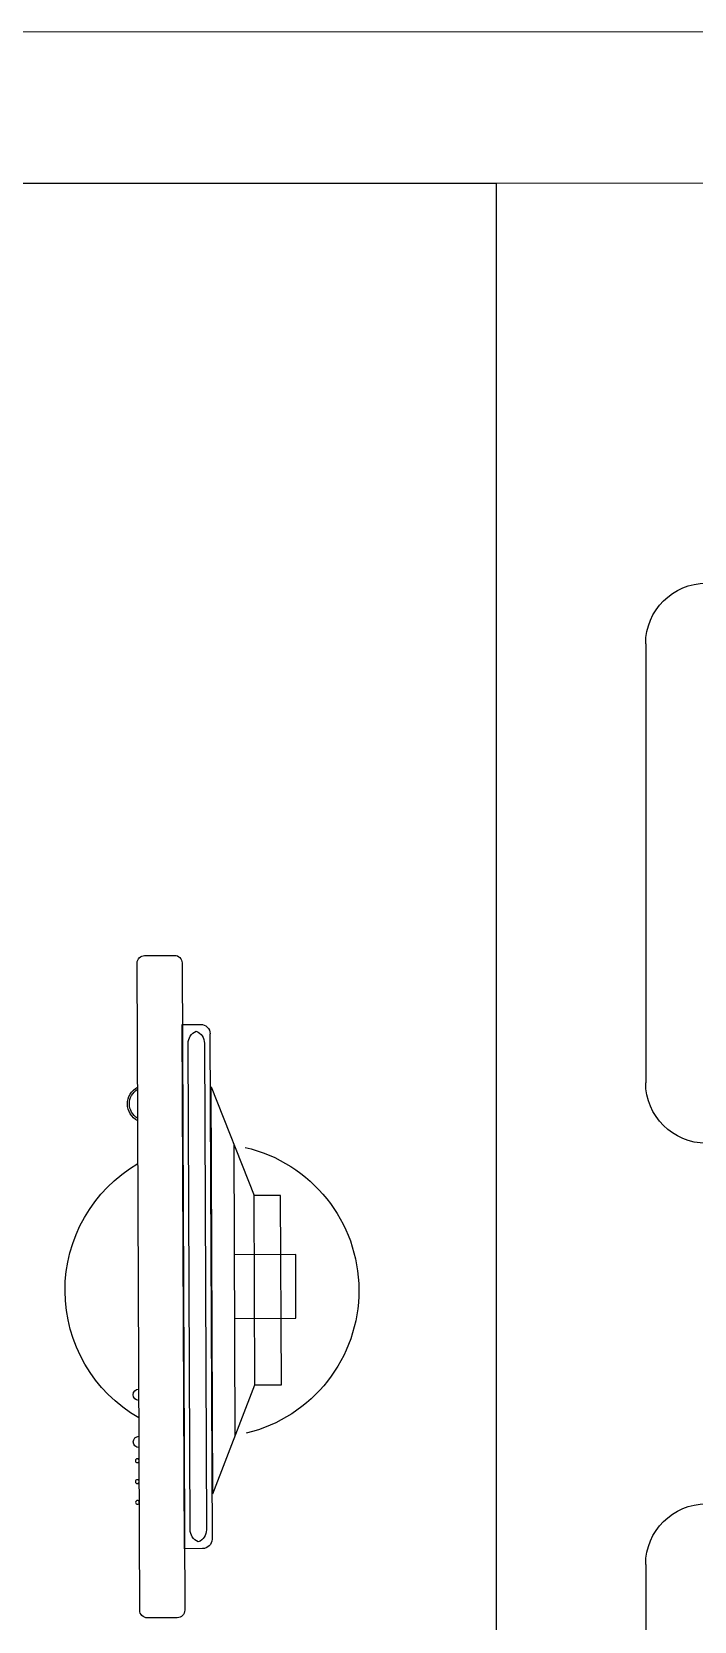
# Model space of a CAD drawing. Header units: metres. Extents: x -22 to 564, y 0 to 143.
# Drawn here: x 329.002 to 329.439, y 47.025 to 48.075 of the extents above; entities that cross this region are included whole.
import ezdxf

# ---------------------------------------------------------------- set-up
doc = ezdxf.new("R2010")
doc.units = ezdxf.units.M
doc.layers.add('XREF 3N NEURO-ONCOLOGIA$0$MOBILIARIO', color=161, linetype='Continuous')
doc.layers.add('XREF 3N NEURO-ONCOLOGIA$0$MUROS DE TABLAROCA', color=150, linetype='Continuous', lineweight=13)

# ---------------------------------------------------------------- blocks, each defined once
blk = doc.blocks.new('XREF 3N NEURO-ONCOLOGIA$0$XR-00$0$modulo escritorio oficina')
at = {"layer": 'XREF 3N NEURO-ONCOLOGIA$0$MOBILIARIO', "linetype": 'Continuous', "ltscale": 0.01}
for p, q in [((123.9688, 262.734), (123.6788, 262.734)), ((124.577, 262.734), (124.287, 262.734))]:
    blk.add_line(p, q, dxfattribs=at)
at = {"layer": 'XREF 3N NEURO-ONCOLOGIA$0$MOBILIARIO'}
for p, q in [((124.8813, 262.6352), (123.3813, 262.6352)), ((124.8813, 260.9852), (124.8813, 262.6352))]:
    blk.add_line(p, q, dxfattribs=at)
at = {"layer": 'XREF 3N NEURO-ONCOLOGIA$0$MOBILIARIO', "linetype": 'ByBlock', "lineweight": -2}
for p, q in [((124.1312, 262.4628), (124.1314, 262.5031)), ((124.1314, 262.5031), (124.1736, 262.503)), ((124.1736, 262.503), (124.1734, 262.4626)), ((124.0874, 262.476), (124.0875, 262.4935)), ((124.0875, 262.4935), (124.2125, 262.493)), ((124.2125, 262.493), (124.2124, 262.4755)), ((124.0154, 262.4482), (124.0874, 262.476)), ((124.0874, 262.476), (124.2124, 262.4755)), ((124.2842, 262.4471), (124.2124, 262.4755)), ((124.054, 262.4631), (124.2458, 262.4623)), ((124.3193, 262.4464), (123.9855, 262.4478)), ((124.313, 262.4427), (123.9918, 262.444)), ((124.0154, 262.4482), (124.2842, 262.4471)), ((123.9793, 262.4416), (123.9792, 262.4295)), ((123.9917, 262.4332), (124.313, 262.4319)), ((124.3255, 262.4281), (124.3255, 262.4402)), ((123.9336, 262.4247), (123.9335, 262.405)), ((124.3661, 262.428), (123.9386, 262.4297)), ((123.9792, 262.4295), (124.3255, 262.4281)), ((124.371, 262.4032), (124.3711, 262.423)), ((123.9385, 262.4), (124.366, 262.3983))]:
    blk.add_line(p, q, dxfattribs=at)
at = {"layer": 'XREF 3N NEURO-ONCOLOGIA$0$MOBILIARIO', "linetype": 'ByBlock'}
for centre in [(124.0098, 262.3985), (124.0235, 262.3984), (124.0373, 262.3984)]:
    blk.add_circle(centre, 0.00125, dxfattribs=at)
at = {"layer": 'XREF 3N NEURO-ONCOLOGIA$0$MOBILIARIO', "linetype": 'Continuous', "ltscale": 0.01}
for centre, start, end in [((123.9688, 262.774), 270, 0), ((124.287, 262.774), 180, 270), ((124.577, 262.774), 270, 0)]:
    blk.add_arc(centre, 0.04, start, end, dxfattribs=at)
at = {"layer": 'XREF 3N NEURO-ONCOLOGIA$0$MOBILIARIO', "linetype": 'ByBlock', "lineweight": -2}
for centre, radius, start, end in [((124.1498, 262.4477), 0.097, 13.0251, 166.5103), ((123.9855, 262.4415), 0.00625, 89.7677, 179.7677), ((123.9917, 262.4353), 0.00875, 89.7677, 157.1356), ((124.313, 262.434), 0.00875, 22.3999, 89.7677), ((124.3193, 262.4402), 0.00625, 359.7677, 89.7677), ((123.9918, 262.442), 0.00875, 202.3999, 269.7677), ((124.313, 262.4407), 0.00875, 269.7677, 337.1356), ((123.9386, 262.4247), 0.005, 89.7677, 179.7677), ((124.3661, 262.423), 0.005, 359.7677, 89.7677), ((123.9385, 262.405), 0.005, 179.7677, 269.7677), ((124.366, 262.4033), 0.005, 269.7677, 359.7677), ((124.1498, 262.4477), 0.097, 209.8032, 329.7323)]:
    blk.add_arc(centre, radius, start, end, dxfattribs=at)
at = {"layer": 'XREF 3N NEURO-ONCOLOGIA$0$MOBILIARIO', "linetype": 'ByBlock'}
for centre, radius, start, end in [((124.0497, 262.3995), 0.00375, 179.7677, 359.7677), ((124.0809, 262.3994), 0.00375, 179.7677, 359.7677), ((124.273, 262.4044), 0.0125, 206.979, 332.5564), ((124.2731, 262.4044), 0.0112, 210.7987, 328.7367)]:
    blk.add_arc(centre, radius, start, end, dxfattribs=at)
blk = doc.blocks.new('XREF 3N NEURO-ONCOLOGIA')
at = {"layer": 'XREF 3N NEURO-ONCOLOGIA$0$MUROS DE TABLAROCA'}
for p, q in [((15.808, 11.1201), (15.808, 6.969)), ((15.708, 10.0701), (15.708, 6.969))]:
    blk.add_line(p, q, dxfattribs=at)
at = {"layer": 'XREF 3N NEURO-ONCOLOGIA$0$MOBILIARIO', "extrusion": (0, 0, -1), "xscale": 1.000021560058902, "yscale": 1.000021560058902, "zscale": -1.000021560058902, "rotation": 180}
blk.add_blockref('XREF 3N NEURO-ONCOLOGIA$0$XR-00$0$modulo escritorio oficina', (109.176, 270.5609), dxfattribs=at)

msp = doc.modelspace()

# ---------------------------------------------------------------- block references
at = {"rotation": 90}
msp.add_blockref('XREF 3N NEURO-ONCOLOGIA', (337.2286, 32.2671), dxfattribs=at)

doc.saveas('drawing.dxf')
